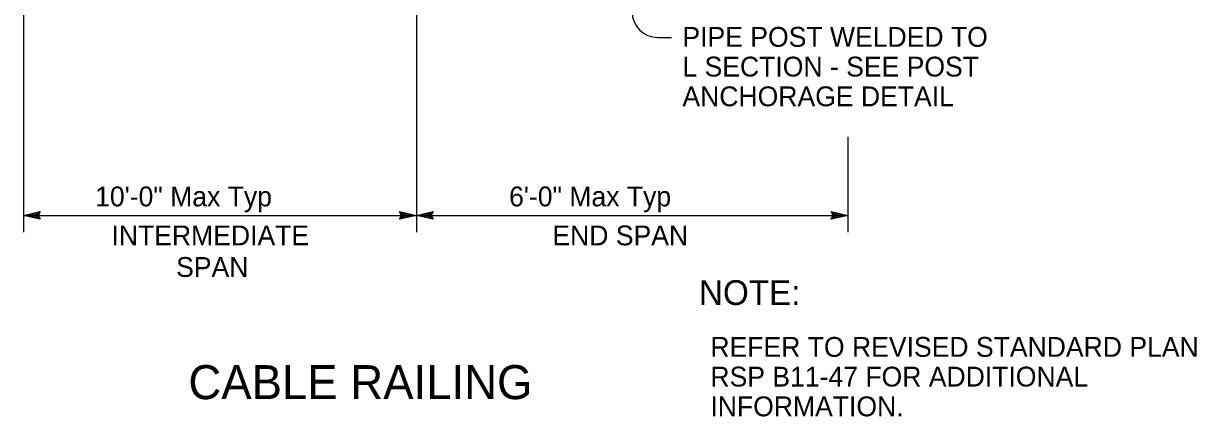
# Model space of a CAD drawing. Extents: x -893 to 867, y -474 to 712.
# Drawn here: x -601.5 to -188, y 243.7 to 382.5 of the extents above; entities that cross this region are included whole.
import ezdxf

# ---------------------------------------------------------------- set-up
doc = ezdxf.new("R2010")
doc.units = 0
doc.layers.add('60 Nongeo Data', color=7, linetype='Continuous')
doc.layers.add('str_Text-A', color=7, linetype='Continuous')

msp = doc.modelspace()

# ---------------------------------------------------------------- linework, layer by layer
at = {"layer": '60 Nongeo Data'}
for p, q in [((-601.47, 405.05), (-601.47, 308.76)), ((-462.95, 403.05), (-462.95, 308.76)), ((-377.93, 377.54), (-373.05, 377.54)), ((-310.9, 342.43), (-310.9, 308.76)), ((-601.47, 314.74), (-462.95, 314.74)), ((-462.95, 314.74), (-310.9, 314.74))]:
    msp.add_line(p, q, dxfattribs=at)
for points in [[(-595.56, 313.43), (-601.47, 314.74), (-595.56, 316.05), (-595.77, 315.7), (-600.1, 314.75), (-595.77, 313.78), (-595.98, 314.12), (-598.75, 314.74), (-595.98, 315.36), (-596.19, 315.01), (-597.39, 314.74), (-596.19, 314.47), (-596.35, 314.74), (-595.56, 316.05), (-596.35, 314.74)], [(-468.86, 316.06), (-462.95, 314.74), (-468.86, 313.44), (-468.65, 313.78), (-464.32, 314.74), (-468.65, 315.71), (-468.44, 315.36), (-465.67, 314.75), (-468.44, 314.13), (-468.23, 314.48), (-467.03, 314.75), (-468.23, 315.02), (-468.07, 314.74), (-468.86, 313.44), (-468.07, 314.74)], [(-457.05, 313.43), (-462.95, 314.74), (-457.05, 316.05), (-457.26, 315.7), (-461.59, 314.75), (-457.26, 313.78), (-457.47, 314.12), (-460.24, 314.74), (-457.47, 315.36), (-457.68, 315.01), (-458.88, 314.74), (-457.67, 314.47), (-457.84, 314.74), (-457.05, 316.05), (-457.84, 314.74)], [(-316.81, 316.06), (-310.9, 314.74), (-316.81, 313.44), (-316.6, 313.78), (-312.27, 314.74), (-316.6, 315.71), (-316.39, 315.36), (-313.62, 314.75), (-316.39, 314.13), (-316.18, 314.48), (-314.98, 314.75), (-316.18, 315.02), (-316.02, 314.74), (-316.81, 313.44), (-316.02, 314.74)]]:
    msp.add_lwpolyline(points, close=True, dxfattribs=at)
msp.add_arc((-377.93, 386.53), 9, 180, 270, dxfattribs=at)

# ---------------------------------------------------------------- texts
for s, height, p in [('PIPE POST WELDED TO', 6.9987, (-369.19, 374.24)), ('L SECTION - SEE POST', 6.9987, (-369.19, 363.75)), ('ANCHORAGE DETAIL', 6.9987, (-369.19, 353.25)), ('10\'-0" Max Typ', 6.9987, (-576.2, 317.92)), ('6\'-0" Max Typ', 6.9987, (-430.28, 317.92)), ('INTERMEDIATE ', 6.9987, (-570.45, 304.16)), ('END SPAN', 6.999, (-415.03, 304.16)), ('SPAN', 6.999, (-547.66, 293.02)), ('REFER TO REVISED STANDARD PLAN', 6.9987, (-359.33, 264.82)), ('RSP B11-47 FOR ADDITIONAL', 6.9987, (-359.33, 254.33)), ('INFORMATION.', 6.9987, (-359.33, 243.83))]:
    msp.add_text(s, height=height, dxfattribs=at).set_placement(p)
at = {"layer": 'str_Text-A'}
for s, height, p in [('NOTE:', 8.75, (-363.34, 283.11)), ('CABLE RAILING', 12, (-543.33, 249.88))]:
    msp.add_text(s, height=height, dxfattribs=at).set_placement(p)

doc.saveas('drawing.dxf')
